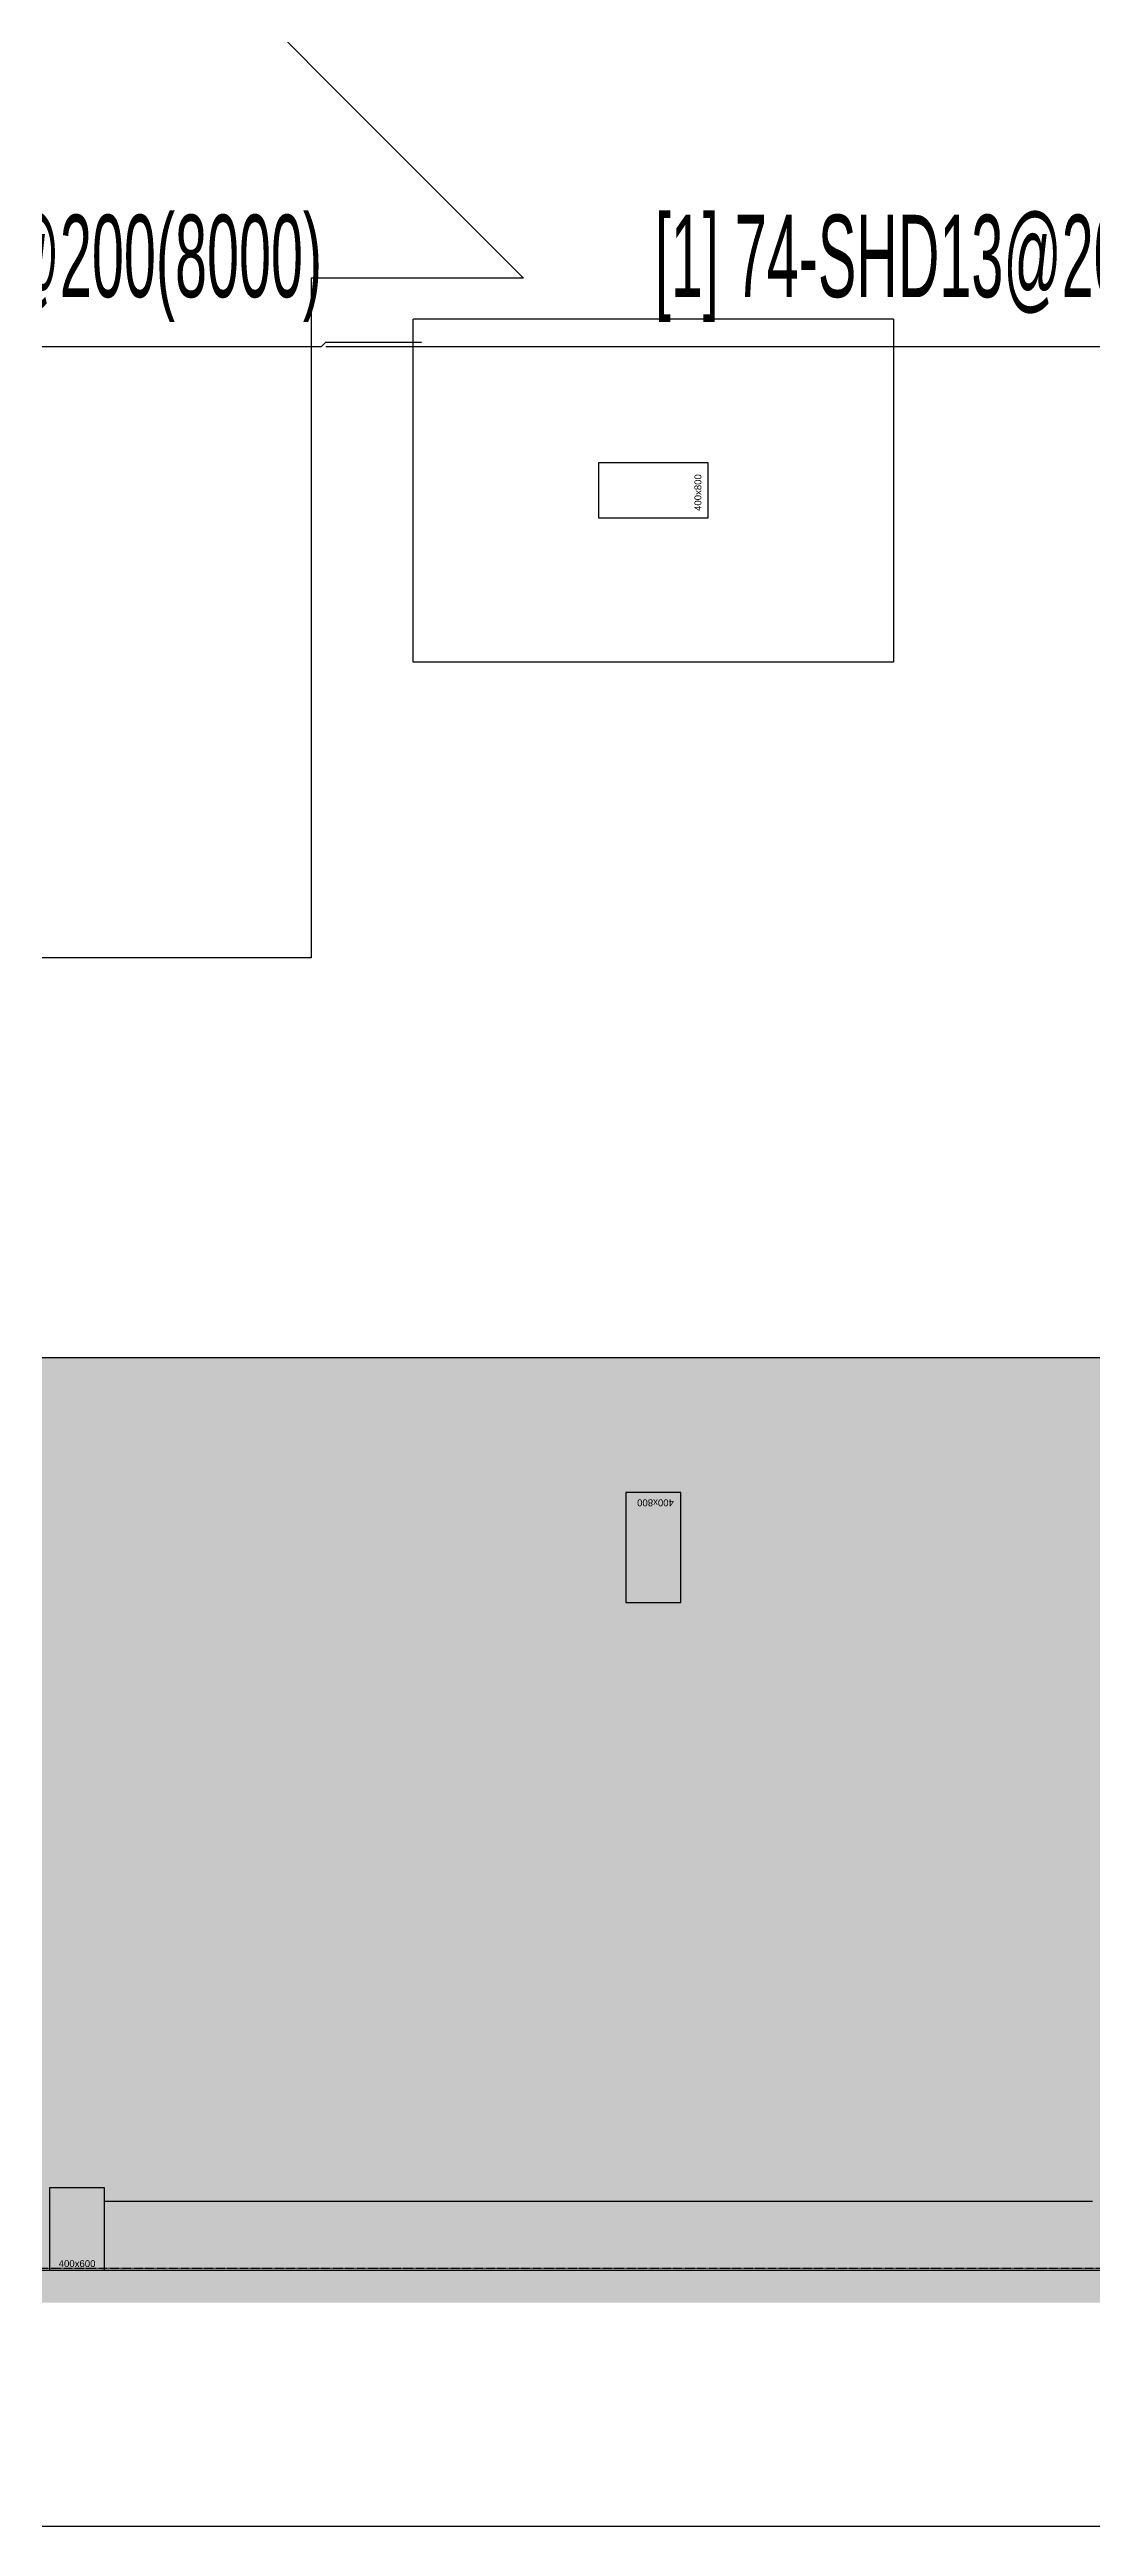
# Model space of a CAD drawing. Header units: millimetres. Extents: x 43843 to 1069877, y 60576 to 148433.
# Drawn here: x 226331 to 233931, y 75030 to 93073 of the extents above; entities that cross this region are included whole.
import ezdxf
from ezdxf.enums import TextEntityAlignment as Align

# ---------------------------------------------------------------- set-up
doc = ezdxf.new("R2010")
doc.units = ezdxf.units.MM
doc.linetypes.add('HID', pattern=[2.5, 1.5, -1])
doc.linetypes.add('HIDDEN', pattern=[0.375, 0.25, -0.125])
for name, color, linetype in [('-S_F', 7, 'Continuous'), ('8', 8, 'Continuous'), ('NX_BAR(D)', 7, 'Continuous'), ('NX_BARTXT', 7, 'Continuous'), ('S-FND_OUTLINE_지하주차장 기초', 4, 'HID'), ('S-HAT', 252, 'Continuous'), ('S-HAT_SLAB LEVEL', 7, 'Continuous'), ('XR-지하주차장$0$A-CON', 2, 'Continuous'), ('XR-지하주차장$0$AA-COL', 2, 'Continuous'), ('기초', 7, 'Continuous')]:
    doc.layers.add(name, color=color, linetype=linetype)
doc.layers.add('DEFPOINT', color=142, linetype='Continuous', plot=False)
doc.styles.add('BarSetTxt', font='Arial.ttf', dxfattribs={"width": 0.4, "height": 353.85})
doc.styles.add('XR-지하주차장$0$Standard', font='arial.ttf')

# ---------------------------------------------------------------- blocks, each defined once
blk = doc.blocks.new('zw$D357')
at = {"layer": 'S-HAT'}
h = blk.add_hatch(dxfattribs=at)
h.set_pattern_fill('GRASS', color=256, scale=20)
h.set_pattern_definition([(90, (-331308.68, 2741039.9), (-359.21, 359.21), [95.25, -623.17]), (45, (-331308.7, 2741039.9), (-359.210245, 359.210245), [95.25, -412.75]), (135, (-331308.7, 2741039.9), (-359.210245, -359.210245), [95.25, -412.75])])
h.paths.add_polyline_path([(-65008, -55192), (-61014, -48545), (-9370, -48545), (-5377, -55192)])
at = {"layer": '-S_F', "linetype": 'HIDDEN', "lineweight": -3}
blk.add_lwpolyline([(-41960, -40978), (-38460, -40978), (-38460, -43478), (-41960, -43478)], close=True, dxfattribs=at)
blk.add_lwpolyline([(-70457, 878), (0, 878), (0, -57059), (-70457, -57059)], close=True)
at = {"layer": 'S-FND_OUTLINE_지하주차장 기초'}
blk.add_lwpolyline([(-9370, -48545), (-61014, -48545), (-65008, -55192), (-5377, -55192)], close=True, dxfattribs=at)
at = {"layer": 'S-HAT_SLAB LEVEL', "lineweight": -2}
blk.add_lwpolyline([(-42704, -45631), (-50639, -45631), (-47708, -40754), (-48912, -40031), (-50469, -40031), (-50469, -37561), (-48369, -37561), (-48369, -35295), (-47455, -34381), (-41155, -40681), (-42704, -40681), (-42704, -42626), (-42704, -45631)], dxfattribs=at)
at = {"layer": 'XR-지하주차장$0$A-CON'}
for p, q in [((-37010, -54692), (-44210, -54692)), ((-70457, -55192), (0, -55192))]:
    blk.add_line(p, q, dxfattribs=at)
at = {"layer": 'XR-지하주차장$0$AA-COL'}
for points in [[(-39810, -42427), (-39810, -42027), (-40610, -42027), (-40610, -42427)], [(-40010, -49527), (-40410, -49527), (-40410, -50327), (-40010, -50327)], [(-44610, -55192), (-44210, -55192), (-44210, -54592), (-44610, -54592)]]:
    blk.add_lwpolyline(points, close=True, dxfattribs=at)
at = {"layer": '기초', "color": 6, "linetype": 'HID', "ltscale": 3, "const_width": 500}
blk.add_lwpolyline([(-56498, -55179), (-56498, -13109), (-51183, -13099), (-51183, -15035), (-51183, -15035), (-51183, -15047), (-37285, -15025), (-37298, -6685), (-14910, -6684), (-14910, -24464), (-14910, -24464), (-14910, -24477), (-13109, -24477), (-13109, -55179)], close=True, dxfattribs=at)
at = {"layer": 'Defpoints', "style": 'XR-지하주차장$0$Standard'}
for rotation, p in [(90, (-39860, -42377)), (180, (-40060, -49577))]:
    blk.add_text('400x800', height=50, rotation=rotation, dxfattribs=at).set_placement(p)
blk.add_text('400x600', height=50, dxfattribs=at).set_placement((-44543, -55169))

msp = doc.modelspace()

# ---------------------------------------------------------------- linework, layer by layer
at = {"layer": 'DEFPOINT', "linetype": 'HID', "ltscale": 3}
msp.add_lwpolyline([(214442.819, 76909.036), (214443.35, 118979.042), (219757.648, 118989.867), (219757.648, 117053.765), (219757.667, 117053.765), (219757.667, 117041.75), (233656.144, 117063.419), (233643.142, 125403.046), (256031.367, 125404.471), (256031.367, 107624.036), (256031.386, 107624.036), (256031.386, 107612.02), (257831.81, 107611.98), (257832.09, 76909.036)], close=True, dxfattribs=at)
at = {"layer": 'DEFPOINT', "linetype": 'HIDDEN', "lineweight": -3}
msp.add_lwpolyline([(261570.711, 83543.613), (209926.848, 83543.626), (205933.075, 76896.872), (265564.476, 76896.872)], close=True, dxfattribs=at)
at = {"layer": 'NX_BAR(D)', "color": 2, "const_width": 10}
for points in [[(221042.925, 90909.036), (228312.947, 90909.036), (228342.947, 90939.036), (229042.947, 90939.036)], [(228342.945, 90909.036), (235612.967, 90909.036), (235642.967, 90939.036), (236342.967, 90939.036)]]:
    msp.add_lwpolyline(points, dxfattribs=at)

# ---------------------------------------------------------------- block references
at = {"layer": '8'}
msp.add_blockref('zw$D357', (270941.011, 132088.525), dxfattribs=at)

# ---------------------------------------------------------------- texts
at = {"layer": 'NX_BARTXT', "color": 2, "style": 'BarSetTxt', "width": 0.5}
for p in [(223442.931, 91089.036), (230742.951, 91089.036)]:
    msp.add_text('[1] 74-SHD13@200(8000)', height=600, dxfattribs=at).set_placement(p, align=Align.BOTTOM_LEFT)

doc.saveas('drawing.dxf')
